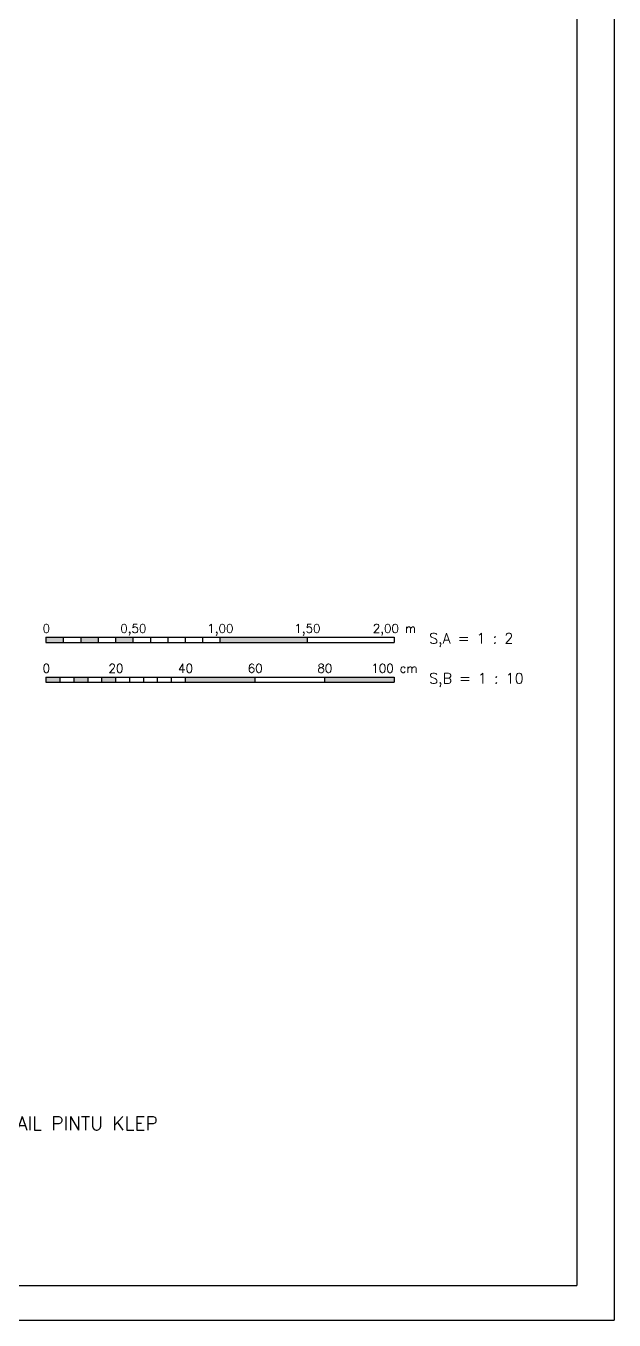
# Model space of a CAD drawing. Header units: metres. Extents: x -50 to 791, y -795 to 584.
# Drawn here: x 622.2 to 791.2, y -795.1 to -423.2 of the extents above; entities that cross this region are included whole.
import ezdxf
from ezdxf.enums import TextEntityAlignment as Align

# ---------------------------------------------------------------- set-up
doc = ezdxf.new("R2010")
doc.units = ezdxf.units.M
doc.header["$MEASUREMENT"] = 0
for name, color, linetype in [('2', 1, 'CONTINUOUS'), ('5', 5, 'CONTINUOUS'), ('KOP', 7, 'CONTINUOUS'), ('SKALA', 3, 'CONTINUOUS')]:
    doc.layers.add(name, color=color, linetype=linetype)
doc.styles.get("Standard").update_dxf_attribs({"font": 'Simplex.shx'})

msp = doc.modelspace()

# ---------------------------------------------------------------- hatches: boundary and pattern name
at = {"layer": 'SKALA'}
h = msp.add_hatch(color=256, dxfattribs=at)
h.paths.add_polyline_path([(627.94504, -598.8474), (627.94504, -600.3474), (632.94504, -600.3474), (632.94504, -598.8474)])
h.paths.add_polyline_path([(642.94504, -600.3474), (642.94504, -598.8474), (637.94504, -598.8474), (637.94504, -600.3474)])
h.paths.add_polyline_path([(652.94504, -600.3474), (652.94504, -598.8474), (647.94504, -598.8474), (647.94504, -600.3474)])
msp.add_hatch(color=256, dxfattribs=at).paths.add_polyline_path([(702.94504, -600.3474), (702.94504, -598.8474), (677.94504, -598.8474), (677.94504, -600.3474)])
h = msp.add_hatch(color=256, dxfattribs=at)
h.paths.add_polyline_path([(627.94504, -610.31171), (627.94504, -611.81171), (631.94504, -611.81171), (631.94504, -610.31171)])
h.paths.add_polyline_path([(635.94504, -610.31171), (635.94504, -611.81171), (639.94504, -611.81171), (639.94504, -610.31171)])
h.paths.add_polyline_path([(647.94504, -611.81171), (647.94504, -610.31171), (643.94504, -610.31171), (643.94504, -611.81171)])
h.paths.add_polyline_path([(667.94504, -610.31171), (667.94504, -611.81171), (687.94504, -611.81171), (687.94504, -610.31171)])
h.paths.add_polyline_path([(707.94504, -610.31171), (707.94504, -611.81171), (727.94504, -611.81171), (727.94504, -610.31171)])

# ---------------------------------------------------------------- linework, layer by layer
at = {"layer": '2', "color": 2}
for p, q in [((791.15464, -201.09387), (791.15464, -795.09387)), ((-50, -795.09387), (791.14834, -795.09387))]:
    msp.add_line(p, q, dxfattribs=at)
at = {"layer": '5', "color": 5}
for p in [(780.41649, -211.23878), (-0.73939, -785.19115)]:
    msp.add_line(p, (780.41649, -785.19115), dxfattribs=at)
at = {"layer": 'SKALA'}
for p, q in [((627.94504, -598.8474), (727.94504, -598.8474)), ((627.94504, -598.8474), (627.94504, -600.3474)), ((627.94504, -600.3474), (727.94504, -600.3474)), ((632.94504, -598.8474), (632.94504, -600.3474)), ((637.94504, -598.8474), (637.94504, -600.3474)), ((642.94504, -598.8474), (642.94504, -600.3474)), ((647.94504, -598.8474), (647.94504, -600.3474)), ((652.94504, -598.8474), (652.94504, -600.3474)), ((657.94504, -598.8474), (657.94504, -600.3474)), ((662.94504, -598.8474), (662.94504, -600.3474)), ((667.94504, -598.8474), (667.94504, -600.3474)), ((672.94504, -598.8474), (672.94504, -600.3474)), ((677.94504, -598.8474), (677.94504, -600.3474)), ((702.94504, -598.8474), (702.94504, -600.3474)), ((727.94504, -598.8474), (727.94504, -600.3474)), ((627.94504, -610.31171), (727.94504, -610.31171)), ((627.94504, -610.31171), (627.94504, -611.81171)), ((627.94504, -611.81171), (727.94504, -611.81171)), ((631.94504, -610.31171), (631.94504, -611.81171)), ((635.94504, -610.31171), (635.94504, -611.81171)), ((639.94504, -610.31171), (639.94504, -611.81171)), ((643.94504, -610.31171), (643.94504, -611.81171)), ((647.94504, -610.31171), (647.94504, -611.81171)), ((651.94504, -610.31171), (651.94504, -611.81171)), ((655.94504, -610.31171), (655.94504, -611.81171)), ((659.94504, -610.31171), (659.94504, -611.81171)), ((663.94504, -610.31171), (663.94504, -611.81171)), ((667.94504, -610.31171), (667.94504, -611.81171)), ((687.94504, -610.31171), (687.94504, -611.81171)), ((707.94504, -610.31171), (707.94504, -611.81171)), ((727.94504, -610.31171), (727.94504, -611.81171))]:
    msp.add_line(p, q, dxfattribs=at)

# ---------------------------------------------------------------- texts
at = {"layer": 'KOP', "color": 6}
msp.add_text('DETAIL PINTU KLEP', height=3.9, dxfattribs=at).set_placement((610.2436, -740.50929))
at = {"layer": 'SKALA'}
for s, p in [('0', (628.06295, -597.58607)), ('0,50', (653.06295, -597.58607)), ('1,00', (678.06295, -597.58607)), ('1,50', (703.06295, -597.58607)), ('2,00 m', (728.06295, -597.58607)), ('0', (628.06295, -609.05038)), ('20', (648.06295, -609.05038)), ('40', (668.06295, -609.05038)), ('60', (688.06295, -609.05038)), ('80', (708.06295, -609.05038)), ('100 cm', (728.06295, -609.05038))]:
    msp.add_text(s, height=2.5, dxfattribs=at).set_placement(p, align=Align.CENTER)
for s, p in [('S,A = 1 : 2', (738.0372, -600.69576)), ('S,B = 1 : 10', (738.0372, -612.16008))]:
    msp.add_text(s, height=3, dxfattribs=at).set_placement(p)

doc.saveas('drawing.dxf')
